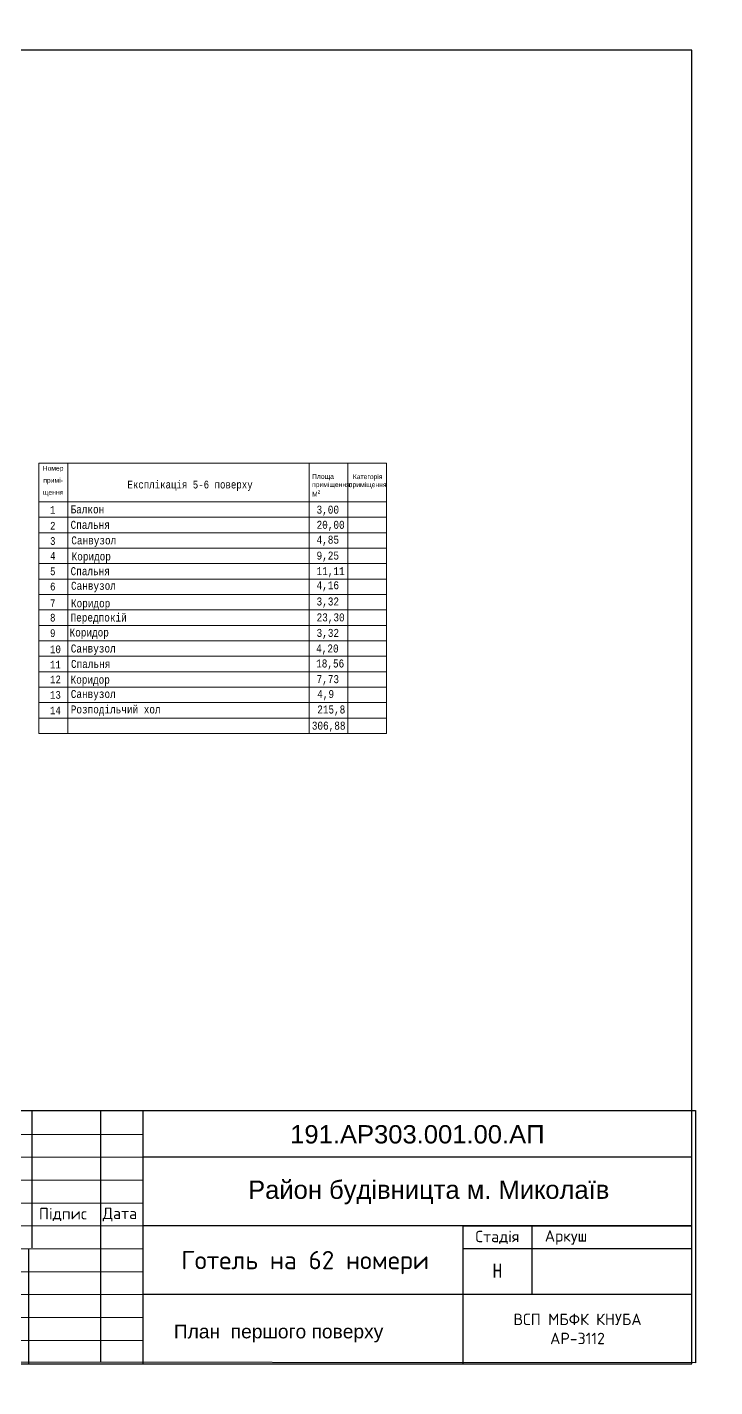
# Model space of a CAD drawing. Header units: millimetres. Extents: x -689206 to 4969298, y -1019800 to 703299.
# Drawn here: x 709266 to 754305, y -677850 to -588819 of the extents above; entities that cross this region are included whole.
import ezdxf

# ---------------------------------------------------------------- set-up
doc = ezdxf.new("R2010")
doc.units = ezdxf.units.MM
doc.layers.add('внешняярамка', color=7, linetype='Continuous', lineweight=5, plot=False)
for name, color, linetype, lineweight in [('РАЗМЕРЫ', 7, 'Continuous', 9), ('Таблиця Експлікації приміщень', 7, 'Continuous', 5), ('Штамп', 7, 'Continuous', 5)]:
    doc.layers.add(name, color=color, linetype=linetype, lineweight=lineweight)
doc.layers.add('четотам', color=7, linetype='Continuous')
doc.styles.get("Standard").update_dxf_attribs({"font": 'arial.ttf'})
doc.styles.add('Аннотативный', font='isocteur.ttf', dxfattribs={"width": 0.7, "height": 250})

msp = doc.modelspace()

# ---------------------------------------------------------------- linework, layer by layer
at = {"layer": 'внешняярамка', "lineweight": 5, "ltscale": 50, "const_width": 3}
msp.add_lwpolyline([(628405.1, -677848.6), (754303.8, -677848.6), (754303.8, -588820.3), (628405.1, -588820.3), (628405.1, -677848.6)], dxfattribs=at)
at = {"layer": 'Таблиця Експлікації приміщень'}
for p, q in [((711927.1, -617366.6), (710030.4, -617366.6)), ((710030.4, -617366.6), (710030.4, -619895.6)), ((711927.1, -619895.6), (711927.1, -617366.6)), ((711927.1, -617366.6), (727733, -617366.6)), ((727733, -617366.6), (727733, -619895.6)), ((727733, -617366.6), (730261.9, -617366.6)), ((730261.9, -619895.6), (730261.9, -617366.6)), ((730261.9, -617366.6), (732790.9, -617366.6)), ((732790.9, -617366.6), (732790.9, -619895.6)), ((710030.4, -619895.6), (711927.1, -619895.6)), ((710030.4, -619895.6), (732790.9, -619895.6)), ((710030.4, -619895.6), (710030.4, -620907.1)), ((727733, -619895.6), (711927.1, -619895.6)), ((711927.1, -619895.6), (711927.1, -620907.1)), ((727733, -619895.6), (730261.9, -619895.6)), ((727733, -619895.6), (727733, -620907.1)), ((732790.9, -619895.6), (730261.9, -619895.6)), ((730261.9, -619895.6), (730261.9, -620907.1)), ((732790.9, -620907.1), (732790.9, -619895.6)), ((710030.4, -620907.1), (732790.9, -620907.1)), ((710030.4, -620907.1), (710030.4, -621918.7)), ((711927.1, -620907.1), (711927.1, -621918.7)), ((727733, -620907.1), (727733, -621918.7)), ((730261.9, -620907.1), (730261.9, -621918.7)), ((732790.9, -621918.7), (732790.9, -620907.1)), ((710030.4, -621918.7), (732790.9, -621918.7)), ((710030.4, -621918.7), (710030.4, -622930.3)), ((711927.1, -621918.7), (711927.1, -622930.3)), ((727733, -621918.7), (727733, -622930.3)), ((730261.9, -621918.7), (730261.9, -622930.3)), ((732790.9, -622930.3), (732790.9, -621918.7)), ((710030.4, -622930.3), (732790.9, -622930.3)), ((710030.4, -622930.3), (710030.4, -623941.9)), ((711927.1, -622930.3), (711927.1, -623941.9)), ((727733, -622930.3), (727733, -623941.9)), ((730261.9, -622930.3), (730261.9, -623941.9)), ((732790.9, -623941.9), (732790.9, -622930.3)), ((710030.4, -623941.9), (732790.9, -623941.9)), ((710030.4, -623941.9), (710030.4, -624953.4)), ((711927.1, -623941.9), (711927.1, -624953.4)), ((727733, -623941.9), (727733, -624953.4)), ((730261.9, -623941.9), (730261.9, -624953.4)), ((732790.9, -633046), (732790.9, -623941.9)), ((710030.4, -624953.4), (732790.9, -624953.4)), ((710030.4, -624953.4), (710030.4, -625965)), ((711927.1, -624953.4), (711927.1, -625965)), ((727733, -624953.4), (727733, -625965)), ((730261.9, -624953.4), (730261.9, -625965)), ((732790.9, -634057.6), (732790.9, -624953.4)), ((710030.4, -625965), (732790.9, -625965)), ((710030.4, -625965), (710030.4, -626976.6)), ((711927.1, -625965), (711927.1, -626976.6)), ((727733, -625965), (727733, -626976.6)), ((730261.9, -625965), (730261.9, -626976.6)), ((732790.9, -635069.2), (732790.9, -625965)), ((710030.4, -626976.6), (732790.9, -626976.6)), ((710030.4, -626976.6), (710030.4, -627988.2)), ((711927.1, -626976.6), (711927.1, -627988.2)), ((727733, -626976.6), (727733, -627988.2)), ((730261.9, -626976.6), (730261.9, -627988.2)), ((710030.4, -627988.2), (732790.9, -627988.2)), ((710030.4, -627988.2), (710030.4, -628999.7)), ((711927.1, -627988.2), (711927.1, -628999.7)), ((727733, -627988.2), (727733, -628999.7)), ((730261.9, -627988.2), (730261.9, -628999.7)), ((710030.4, -628999.7), (732790.9, -628999.7)), ((710030.4, -628999.7), (710030.4, -630011.3)), ((711927.1, -628999.7), (711927.1, -630011.3)), ((727733, -628999.7), (727733, -630011.3)), ((730261.9, -628999.7), (730261.9, -630011.3)), ((710030.4, -630011.3), (732790.9, -630011.3)), ((710030.4, -630011.3), (710030.4, -631022.9)), ((711927.1, -630011.3), (711927.1, -631022.9)), ((727733, -630011.3), (727733, -631022.9)), ((730261.9, -630011.3), (730261.9, -631022.9)), ((710030.4, -631022.9), (732790.9, -631022.9)), ((710030.4, -631022.9), (710030.4, -632034.5)), ((711927.1, -631022.9), (711927.1, -632034.5)), ((727733, -631022.9), (727733, -632034.5)), ((730261.9, -631022.9), (730261.9, -632034.5)), ((710030.4, -632034.5), (732790.9, -632034.5)), ((710030.4, -632034.5), (710030.4, -633046)), ((711927.1, -632034.5), (711927.1, -633046)), ((727733, -632034.5), (727733, -633046)), ((730261.9, -632034.5), (730261.9, -633046)), ((710030.4, -633046), (732790.9, -633046)), ((710030.4, -633046), (710030.4, -634057.6)), ((711927.1, -633046), (711927.1, -634057.6)), ((727733, -633046), (727733, -634057.6)), ((730261.9, -633046), (730261.9, -634057.6)), ((710030.4, -634057.6), (732790.9, -634057.6)), ((710030.4, -634057.6), (732790.9, -634057.6)), ((710030.4, -634057.6), (710030.4, -635069.2)), ((711927.1, -634057.6), (711927.1, -635069.2)), ((727733, -634057.6), (727733, -635069.2)), ((730261.9, -634057.6), (730261.9, -635069.2)), ((710030.4, -635069.2), (732790.9, -635069.2))]:
    msp.add_line(p, q, dxfattribs=at)
at = {"layer": 'Штамп'}
for p, q in [((716840.3, -662822.5), (697359.5, -662822.5)), ((716840.3, -665819.6), (697359.5, -665819.6))]:
    msp.add_line(p, q, dxfattribs=at)
at = {"layer": 'Штамп', "lineweight": 30}
for points in [[(634400.3, -676349.8), (752805, -676349.8), (752805, -590319.1), (634400.3, -590319.1)], [(753032.3, -676274.1), (697586.8, -676233.5), (697586.8, -659749.7), (753032.4, -659749.7)]]:
    msp.add_lwpolyline(points, close=True, dxfattribs=at)
for points in [[(709575.1, -659749.7), (709575.1, -668740.9)], [(714070.6, -659749.7), (714070.6, -676245.6)], [(716840.3, -659825.5), (716840.3, -676323.5)], [(752805, -662822.5), (716840.3, -662822.5)], [(752805, -667318.1), (716840.3, -667318.1)], [(737819.7, -676309.3), (737819.7, -667318.1)], [(737819.7, -667318.1), (752805, -667318.1)], [(742315.3, -667318.1), (742315.3, -671813.7)], [(709347.7, -668816.6), (709342.2, -676318.1)], [(752805, -668816.6), (737819.7, -668816.6)], [(752805, -671813.7), (716840.3, -671813.7)]]:
    msp.add_lwpolyline(points, dxfattribs=at)
at = {"layer": 'Штамп'}
for points in [[(697359.5, -661324), (716840.3, -661324)], [(697359.5, -664321.1), (716840.3, -664321.1)], [(697359.5, -667318.1), (716840.3, -667318.1)], [(697359.5, -668816.6), (716840.3, -668816.6)], [(697359.5, -670315.2), (716840.3, -670315.2)], [(697359.5, -671813.7), (716840.3, -671813.7)], [(697359.5, -673312.2), (716840.3, -673312.2)], [(716840.3, -674810.8), (697359.5, -674810.8)]]:
    msp.add_lwpolyline(points, dxfattribs=at)

# ---------------------------------------------------------------- texts
at = {"layer": 'РАЗМЕРЫ', "color": 18, "lineweight": 25, "true_color": 0x000000, "attachment_point": 1, "style": 'Аннотативный'}
for s, insert, char_height, width in [('Експлікація 5-6 поверху', (715832.7, -618514.5), 508.441, 10583.871), ('1', (710765, -620177.3), 504.6, 8534.581), ('Балкон', (712109, -620132.3), 524.1, 8865.194), ('3,00', (728220.9, -620150), 524.1, 8865.194), ('2', (710765, -621214.1), 504.6, 8534.581), ('Спальня', (712109, -621143.9), 524.1, 8865.194), ('20,00', (728220.9, -621142.1), 524.1, 8865.194), ('3', (710765, -622213.1), 504.6, 8534.581), ('Санвузол', (712156.5, -622162.3), 524.1, 8865.194), ('4,85', (728220.9, -622117.1), 524.1, 8865.194), ('4', (710765, -623186.7), 504.6, 8534.581), ('Коридор', (712176.4, -623213.1), 524.1, 8865.194), ('9,25', (728220.9, -623157.8), 524.1, 8865.194), ('5', (710765, -624198.3), 504.6, 8534.581), ('Спальня', (712109, -624178.6), 524.1, 8865.194), ('11,11', (728220.9, -624175.7), 524.1, 8865.194), ('6', (710765, -625194.9), 504.6, 8534.581), ('Санвузол', (712136.6, -625134.4), 524.1, 8865.194), ('4,16', (728220.9, -625101.2), 524.1, 8865.194), ('7', (710765, -626284.7), 504.6, 8534.581), ('Коридор', (712136.6, -626285.1), 524.1, 8865.194), ('3,32', (728220.9, -626163.4), 524.1, 8865.194), ('8', (710765, -627233), 504.6, 8534.581), ('Передпокій', (712109, -627213.4), 524.1, 8865.194), ('23,30', (728220.9, -627204.1), 524.1, 8865.194), ('9', (710765, -628244.6), 504.6, 8534.581), ('Коридор', (712044.5, -628194.2), 524.1, 8865.194), ('3,32', (728220.9, -628222), 524.1, 8865.194), ('10', (710765, -629306.7), 504.55, 8534.581), ('Санвузол', (712122.5, -629242), 524.1, 8865.194), ('4,20', (728192.8, -629241.1), 524.1, 8865.194), ('11', (710765, -630305.7), 504.55, 8534.581), ('Спальня', (712136.6, -630254.3), 524.1, 8865.194), ('18,56', (728192.8, -630223), 524.1, 8865.194), ('12', (710765, -631279.3), 504.55, 8534.581), ('Коридор', (712109, -631283.4), 524.1, 8865.194), ('7,73', (728220.9, -631248.9), 524.1, 8865.194), ('13', (710765, -632290.9), 504.55, 8534.581), ('Санвузол', (712122.5, -632219.1), 524.1, 8865.194), ('4,9', (728263.2, -632223.9), 524.1, 8865.194), ('14', (710765, -633302.5), 504.55, 8534.581), ('Розподільчий хол', (712122.5, -633230.7), 524.096, 8865.194), ('215,8', (728263.2, -633235.5), 524.1, 8865.194), ('306,88', (727909.9, -634294.9), 524.1, 8865.194)]:
    msp.add_mtext(s, dxfattribs=dict(at, insert=insert, char_height=char_height, width=width))
at = {"layer": 'четотам', "char_height": 316.117, "attachment_point": 1}
for s, width, heights, insert in [('\\pxsm1.5,qc;Номер примі-\\Pщення', 1896.703, [2473.7], (710015.3, -617544)), ('\\A1;Площа приміщення, М{\\H0.7x;\\S2^ ;}', 2133.244, [2528.9], (727926.5, -618079.9)), ('\\pxqc;Категорія приміщення', 3020.244, [2429.5], (730058.9, -618095.8))]:
    msp.add_mtext_dynamic_manual_height_columns(s, width=width, gutter_width=1580.6, heights=heights, dxfattribs=dict(at, insert=insert))
at = {"layer": 'Штамп'}
for s, width, heights, insert, char_height, attachment_point in [('191.АР303.001.00.АП', 35964.662, [0], (734822.7, -661324), 1198.822, 5), ('Район будівницта м. Миколаїв', 36847.409, [0], (735565.5, -665122.9), 1198.822, 5), ('\\pxqc;{\\fISOCPEUR|b0|i0|c204|p34;Підпис}', 4495.583, [0], (711595.5, -666568.9), 749.264, 5), ('\\pxqc;{\\fISOCPEUR|b0|i0|c204|p34;Дата}', 2997.055, [0], (715341.8, -666568.9), 749.264, 5), ('\\pxqc;{\\fISOCPEUR|b0|i0|c204|p34;Стадія}', 4495.583, [0], (740067.5, -668067.4), 749.264, 5), ('\\pxqc;{\\fISOCPEUR|b0|i0|c204|p34;Аркуш}', 4495.583, [0], (744563.1, -668067.4), 749.264, 5), ('\\pxqc;{\\fISOCPEUR|b0|i0|c204|p34;Готель на 62 номери}', 20814.086, [0], (727472.3, -669715.2), 1198.822, 5), ('\\pxqc;{\\fISOCPEUR|b0|i0|c204|p34;ВСП МБФК КНУБА^JАР-3112}', 14985.276, [0], (752805, -674061.5), 749.264, 6), ('\\pxqc;План  першого поверху', 17450.903, [3556.5], (725732, -674362.5), 899.276, 5)]:
    msp.add_mtext_dynamic_manual_height_columns(s, width=width, gutter_width=3746.3, heights=heights, dxfattribs=dict(at, insert=insert, char_height=char_height, attachment_point=attachment_point))
at = {"layer": 'Штамп', "insert": (742315.3, -670244.3), "char_height": 915.67, "width": 4495.583, "attachment_point": 6, "style": 'Аннотативный'}
msp.add_mtext('\\pxqc;Н', dxfattribs=at)

doc.saveas('drawing.dxf')
